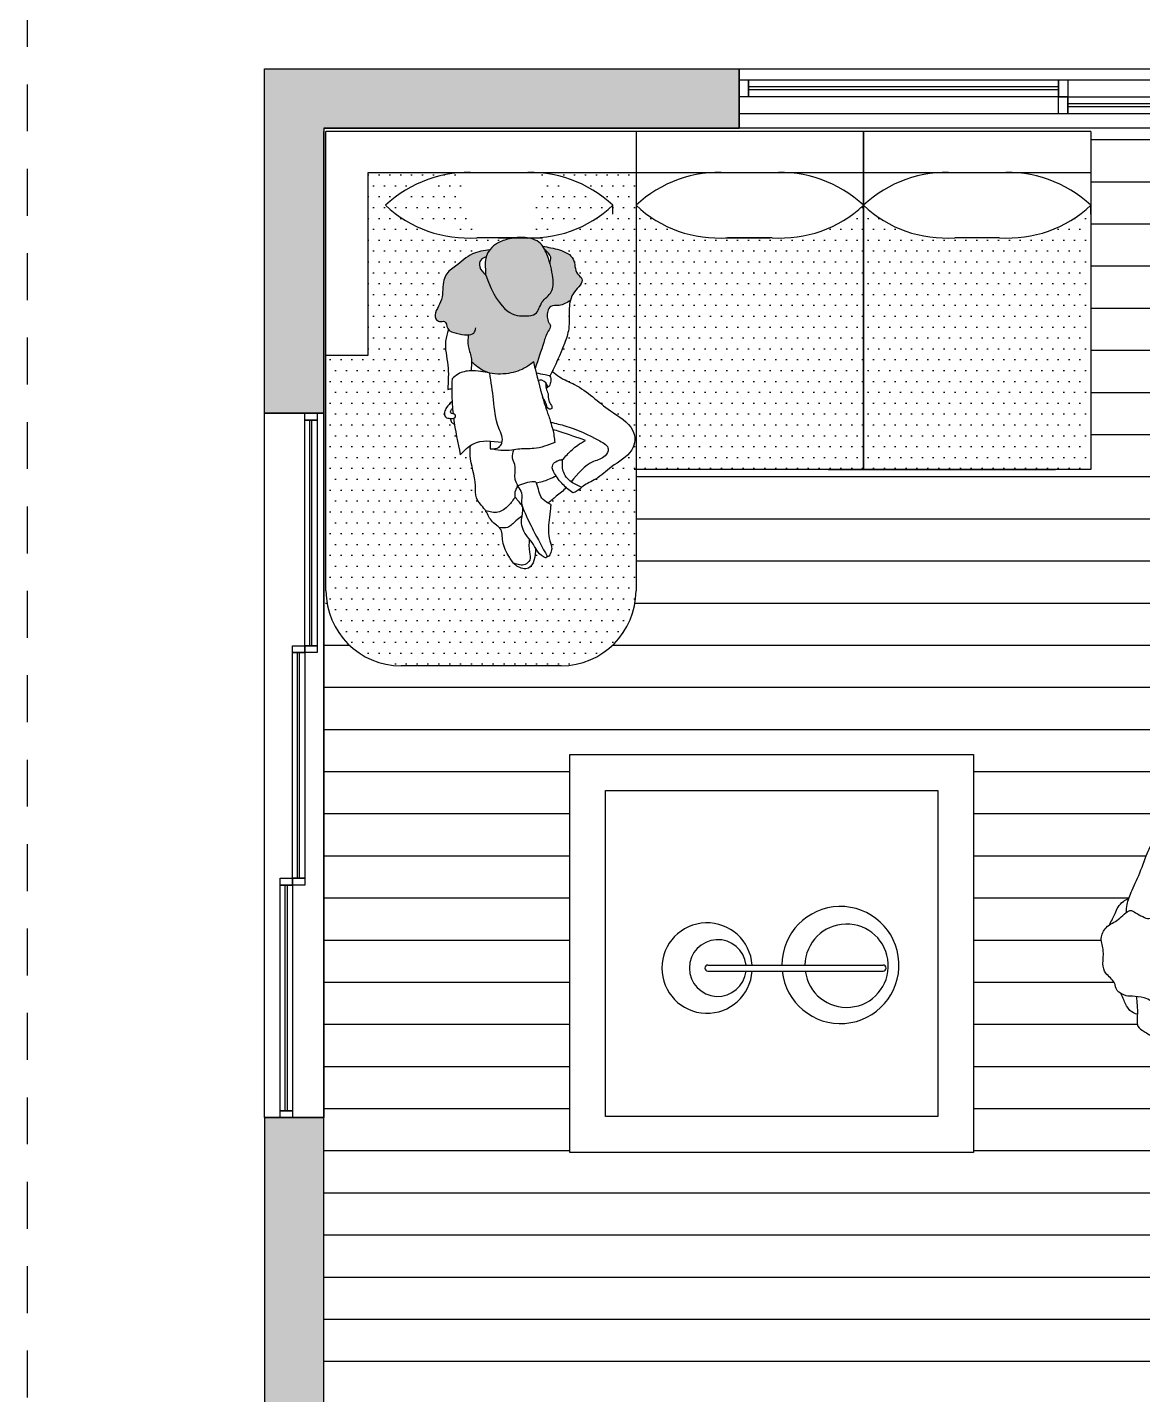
# Model space of a CAD drawing. Header units: metres. Extents: x 113 to 8702, y -1158 to 1243.
# Drawn here: x 5909.429 to 5912.402, y -731.57 to -727.926 of the extents above; entities that cross this region are included whole.
import ezdxf

# ---------------------------------------------------------------- set-up
doc = ezdxf.new("R2010")
doc.units = ezdxf.units.M
doc.header["$MEASUREMENT"] = 0
doc.linetypes.add('HIDDEN', pattern=[0.375, 0.25, -0.125])
for name, color, linetype in [('freecads.com', 7, 'Continuous'), ('MUEBLES', 1, 'Continuous'), ('PINK', 6, 'Continuous'), ('YELLOW', 2, 'Continuous')]:
    doc.layers.add(name, color=color, linetype=linetype)
pattern_1 = [(0, (0.553458, 22.753606), (0.014484375, 0.02896875), [0, -0.02896875])]

# ---------------------------------------------------------------- blocks, each defined once
blk = doc.blocks.new('HBWDKN')
at = {"color": 41}
for points, knots in [([(4787.351, 1317.2188), (4787.348, 1317.2116), (4787.3411, 1317.2022), (4787.3329, 1317.1864), (4787.3396, 1317.1657), (4787.3362, 1317.1574), (4787.3494, 1317.1242), (4787.3794, 1317.1307), (4787.3929, 1317.1144), (4787.4023, 1317.0905), (4787.4052, 1317.0704), (4787.4395, 1317.0528), (4787.4814, 1317.0607), (4787.5028, 1317.0474), (4787.5282, 1317.0577), (4787.5469, 1317.0741), (4787.5426, 1317.0981), (4787.5586, 1317.1312), (4787.569, 1317.1614), (4787.5553, 1317.1817), (4787.5672, 1317.1967), (4787.578, 1317.2146), (4787.5935, 1317.2289), (4787.5654, 1317.2618), (4787.5596, 1317.2784), (4787.5503, 1317.2993), (4787.5221, 1317.3185), (4787.4884, 1317.3085), (4787.4547, 1317.319), (4787.4271, 1317.3156), (4787.4027, 1317.2884), (4787.3774, 1317.2931), (4787.3606, 1317.2646), (4787.3595, 1317.2499), (4787.3547, 1317.2279), (4787.351, 1317.2188)], [0, 0, 0, 0, 0.243758, 0.469126, 0.711875, 0.878807, 1.174441, 1.45586, 1.687286, 1.95782, 2.190653, 2.505465, 2.853004, 3.109236, 3.378674, 3.633135, 3.883574, 4.208805, 4.512219, 4.75122, 4.981103, 5.235644, 5.457588, 5.794591, 6.034522, 6.28788, 6.592593, 6.910286, 7.231556, 7.513762, 7.830184, 8.088918, 8.379427, 8.600643, 8.908256, 8.908256, 8.908256, 8.908256]), ([(4787.3097, 1317.2418), (4787.3125, 1317.2486), (4787.3197, 1317.2628), (4787.3511, 1317.2727), (4787.363, 1317.2765), (4787.3693, 1317.278)], [0, 0, 0, 0, 0.2578445, 0.5630876, 0.8048245, 0.8048245, 0.8048245, 0.8048245]), ([(4787.5553, 1317.2874), (4787.5648, 1317.2813), (4787.5835, 1317.2687), (4787.5996, 1317.2603), (4787.6141, 1317.2437), (4787.6178, 1317.2338), (4787.6193, 1317.2287)], [0, 0, 0, 0, 0.318973, 0.55567, 0.805324, 1.02326, 1.02326, 1.02326, 1.02326]), ([(4787.3569, 1317.2388), (4787.3494, 1317.2388), (4787.3341, 1317.2393), (4787.3066, 1317.2416), (4787.2764, 1317.2485), (4787.2625, 1317.2283), (4787.2416, 1317.2054), (4787.2282, 1317.175), (4787.228, 1317.1474), (4787.2293, 1317.1101), (4787.2429, 1317.1035), (4787.2597, 1317.1022), (4787.2769, 1317.1034), (4787.2905, 1317.1075), (4787.2936, 1317.1149), (4787.2944, 1317.1183)], [0, 0, 0, 0, 0.259994, 0.55285, 0.842148, 1.095273, 1.403355, 1.713057, 2.009948, 2.331933, 2.525445, 2.748828, 2.979667, 3.178282, 3.355898, 3.355898, 3.355898, 3.355898]), ([(4787.2657, 1317.1418), (4787.2683, 1317.1384), (4787.2741, 1317.1319), (4787.2936, 1317.1152), (4787.32, 1317.1155), (4787.3327, 1317.0893), (4787.3446, 1317.0743), (4787.3579, 1317.0367), (4787.4302, 1317.0287), (4787.4653, 1317.0432), (4787.5261, 1317.0339), (4787.5718, 1317.0401), (4787.5851, 1317.0739), (4787.6017, 1317.0909), (4787.6037, 1317.1153), (4787.6206, 1317.1037), (4787.6527, 1317.09), (4787.6722, 1317.0789), (4787.6808, 1317.0647), (4787.6803, 1317.0378), (4787.6822, 1316.9696), (4787.6902, 1316.9217), (4787.6956, 1316.9047), (4787.7063, 1316.9133), (4787.7369, 1316.9255), (4787.7617, 1316.9283), (4787.7634, 1316.9379), (4787.7652, 1316.9718), (4787.7605, 1317.0407), (4787.762, 1317.0908), (4787.7633, 1317.1301), (4787.7568, 1317.1493), (4787.7419, 1317.1616), (4787.6876, 1317.1878), (4787.641, 1317.217), (4787.605, 1317.237), (4787.5898, 1317.2386), (4787.5827, 1317.2392)], [0, 0, 0, 0, 0.197049, 0.467566, 0.737699, 1.015436, 1.259224, 1.582254, 2.024992, 2.371322, 2.796046, 3.153497, 3.465071, 3.739154, 3.967343, 4.171258, 4.506139, 4.764805, 4.971091, 5.248207, 5.709345, 6.100884, 6.289167, 6.457885, 6.784056, 7.046062, 7.189918, 7.500888, 7.963833, 8.361908, 8.699644, 8.932534, 9.162909, 9.58574, 10.007097, 10.350573, 10.604033, 10.604033, 10.604033, 10.604033]), ([(4787.2944, 1317.1183), (4787.296, 1317.1087), (4787.3017, 1317.0879), (4787.3334, 1317.0717), (4787.3494, 1317.0246), (4787.404, 1316.9953), (4787.459, 1317.0042), (4787.5012, 1317.0073), (4787.5685, 1317.0048), (4787.5973, 1317.0306), (4787.6148, 1317.0523), (4787.6166, 1317.0836), (4787.624, 1317.0954), (4787.6275, 1317.1012)], [0, 0, 0, 0, 0.296033, 0.60905, 0.98459, 1.400543, 1.800893, 2.166256, 2.606535, 2.936906, 3.221323, 3.519894, 3.767248, 3.767248, 3.767248, 3.767248]), ([(4787.2439, 1317.1042), (4787.2515, 1317.0926), (4787.2594, 1317.0863), (4787.2899, 1317.0865), (4787.2908, 1317.0991), (4787.292, 1317.1071), (4787.2914, 1317.1112)], [0, 0, 0, 0, 0.245833, 0.584499, 0.79018, 1.021895, 1.021895, 1.021895, 1.021895]), ([(4787.3244, 1317.0737), (4787.3221, 1317.0626), (4787.3187, 1317.0411), (4787.317, 1317), (4787.3222, 1316.9812), (4787.3364, 1316.9656), (4787.3694, 1316.9719), (4787.3765, 1316.989), (4787.3803, 1317.0029), (4787.3803, 1317.0099)], [0, 0, 0, 0, 0.319715, 0.66763, 0.90647, 1.14114, 1.436866, 1.665247, 1.916713, 1.916713, 1.916713, 1.916713]), ([(4787.5529, 1317.0082), (4787.5569, 1317.0019), (4787.5654, 1316.9908), (4787.5853, 1316.9661), (4787.6026, 1316.9673), (4787.6203, 1316.9776), (4787.627, 1316.9926), (4787.6231, 1317.0114), (4787.6141, 1317.021), (4787.607, 1317.0328), (4787.6033, 1317.0386)], [0, 0, 0, 0, 0.25929, 0.557032, 0.771918, 1.013236, 1.229485, 1.459937, 1.660154, 1.908197, 1.908197, 1.908197, 1.908197]), ([(4787.6997, 1316.9083), (4787.7007, 1316.9027), (4787.7017, 1316.8914), (4787.7001, 1316.8717), (4787.6925, 1316.8586), (4787.6702, 1316.8422), (4787.6855, 1316.8322), (4787.6944, 1316.8439), (4787.7184, 1316.8596), (4787.7216, 1316.8371), (4787.7326, 1316.8223), (4787.7373, 1316.8154), (4787.7476, 1316.8015), (4787.7732, 1316.8133), (4787.7824, 1316.8224), (4787.7838, 1316.8448), (4787.7773, 1316.8659), (4787.7601, 1316.8904), (4787.7541, 1316.9152), (4787.7529, 1316.9276)], [0, 0, 0, 0, 0.227651, 0.464849, 0.686706, 0.944658, 1.115715, 1.322541, 1.579281, 1.800177, 2.035322, 2.220311, 2.465353, 2.659441, 2.853963, 3.092323, 3.350578, 3.626177, 3.93611, 3.93611, 3.93611, 3.93611])]:
    blk.add_open_spline(points, degree=3, knots=knots, dxfattribs=at)
blk = doc.blocks.new('sitting')
at = {"true_color": 0xffffff}
h = blk.add_hatch(color=7, dxfattribs=at)
h.dxf.hatch_style = 1
edge = h.paths.add_edge_path()
edge.add_spline(control_points=[(7891.4, 15462.1), (7892.5, 15462.1), (7909.5, 15461.2), (7934, 15467.5), (7962.8, 15474.2), (7970, 15483.2)], knot_values=[457.60212, 457.60212, 457.60212, 457.60212, 460.595675, 505.342659, 539.360415, 539.360415, 539.360415, 539.360415], degree=3, periodic=0)
edge.add_spline(control_points=[(7970, 15483.2), (7971, 15484.5), (7977.9, 15494.9), (7978.2, 15523), (8006.3, 15510.2), (8036.4, 15540), (7987, 15596.5), (7995.5, 15654.3), (7980.3, 15708.3), (7931.9, 15739.4), (7881.9, 15788.6), (7829.9, 15795.8), (7805.9, 15799.1)], knot_values=[0, 0, 0, 0, 4.756775, 35.913475, 55.711409, 73.795511, 143.210293, 222.12646, 251.885655, 304.509938, 386.810655, 457.60212, 457.60212, 457.60212, 457.60212], degree=3, periodic=0)
edge.add_spline(control_points=[(7805.9, 15799.1), (7811.9, 15791.6), (7817.5, 15782.3), (7820.8, 15772.4), (7821.1, 15771.2)], knot_values=[567.306978, 567.306978, 567.306978, 567.306978, 595.558852, 599.175312, 599.175312, 599.175312, 599.175312], degree=3, periodic=0)
edge.add_spline(control_points=[(7821.1, 15771.2), (7829.3, 15768.1), (7846.6, 15761.4), (7850, 15724.7), (7832.9, 15708.6), (7822.6, 15699)], knot_values=[0, 0, 0, 0, 24.693856, 51.848397, 92.267339, 92.267339, 92.267339, 92.267339], degree=3, periodic=0)
edge.add_spline(control_points=[(7822.6, 15699), (7764.3, 15540), (7686.7, 15534.1), (7615.3, 15541.1), (7606.2, 15597.7), (7553.7, 15627.4), (7555.2, 15690.4), (7563, 15727), (7568.4, 15745.4)], knot_values=[904.269784, 904.269784, 904.269784, 904.269784, 1007.396632, 1042.621093, 1095.483113, 1150.665122, 1206.882023, 1264.986681, 1264.986681, 1264.986681, 1264.986681], degree=3, periodic=0)
edge.add_spline(control_points=[(7568.4, 15745.4), (7566.1, 15753.7), (7560.2, 15775.3), (7577.8, 15790.5), (7588.5, 15799.8)], knot_values=[0, 0, 0, 0, 24.414853, 62.705025, 62.705025, 62.705025, 62.705025], degree=3, periodic=0)
edge.add_spline(control_points=[(7588.5, 15799.8), (7590.8, 15804.4), (7593.4, 15808.8), (7596.2, 15812.9)], knot_values=[831.756481, 831.756481, 831.756481, 831.756481, 846.863159, 846.863159, 846.863159, 846.863159], degree=3, periodic=0)
edge.add_spline(control_points=[(7596.2, 15812.9), (7574.9, 15809.4), (7532.4, 15802.3), (7463.3, 15770.8), (7473.3, 15710.1), (7424.8, 15677.4), (7471, 15639.9), (7484.3, 15610), (7487.3, 15598.8)], knot_values=[0, 0, 0, 0, 66.792117, 133.182369, 193.606886, 219.383362, 279.45049, 314.832656, 314.832656, 314.832656, 314.832656], degree=3, periodic=0)
edge.add_spline(control_points=[(7487.3, 15598.8), (7501.3, 15589.6), (7524.6, 15574.3), (7564.9, 15582.2), (7582.3, 15548.3), (7579.6, 15519.9), (7562.3, 15495.7), (7581.8, 15469), (7597.8, 15414.1), (7615, 15364.3), (7627, 15329.7)], knot_values=[0, 0, 0, 0, 49.082192, 81.855173, 104.165926, 150.014929, 163.280723, 186.580241, 234.449883, 342.657835, 342.657835, 342.657835, 342.657835], degree=3, periodic=0)
edge.add_spline(control_points=[(7627, 15329.7), (7628.7, 15338.3), (7630.3, 15346.8), (7632, 15355.4)], knot_values=[0, 0, 0, 0, 26.14696, 26.14696, 26.14696, 26.14696], degree=3, periodic=0)
edge.add_spline(control_points=[(7632, 15355.4), (7644.4, 15346.3), (7677.1, 15322.2), (7737.3, 15306.1), (7786, 15306.1), (7806.5, 15311)], knot_values=[0, 0, 0, 0, 45.901839, 120.907584, 184.323906, 184.323906, 184.323906, 184.323906], degree=3, periodic=0)
edge.add_spline(control_points=[(7806.5, 15311), (7813.6, 15312.7), (7840.5, 15321.6), (7862.5, 15341), (7878.8, 15355.4)], knot_values=[184.323906, 184.323906, 184.323906, 184.323906, 206.437428, 270.178461, 270.178461, 270.178461, 270.178461], degree=3, periodic=0)
edge.add_spline(control_points=[(7878.8, 15355.4), (7878.8, 15361.1), (7880.4, 15382.8), (7895.8, 15417.1), (7892.8, 15447.8), (7891.4, 15462.1)], knot_values=[0, 0, 0, 0, 17.24494, 65.859448, 108.459075, 108.459075, 108.459075, 108.459075], degree=3, periodic=0)
edge = h.paths.add_edge_path()
edge.add_spline(control_points=[(7822.6, 15699), (7822.7, 15700.7), (7823.7, 15725.2), (7827.4, 15750.3), (7821.1, 15771.2)], knot_values=[495.377019, 495.377019, 495.377019, 495.377019, 500.320775, 567.306978, 567.306978, 567.306978, 567.306978], degree=3, periodic=0)
edge.add_spline(control_points=[(7821.1, 15771.2), (7820.8, 15772.4), (7817.5, 15782.3), (7811.9, 15791.6), (7805.9, 15799.1)], knot_values=[567.306978, 567.306978, 567.306978, 567.306978, 570.923438, 599.175312, 599.175312, 599.175312, 599.175312], degree=3, periodic=0)
edge.add_spline(control_points=[(7805.9, 15799.1), (7805.5, 15799.6), (7797.1, 15810.1), (7773.9, 15830.2), (7724.8, 15844.7), (7666.9, 15851.8), (7616.3, 15837.5), (7599.3, 15817.3), (7596.2, 15812.9)], knot_values=[599.175312, 599.175312, 599.175312, 599.175312, 601.031774, 639.062174, 689.434795, 751.208495, 815.71933, 831.756481, 831.756481, 831.756481, 831.756481], degree=3, periodic=0)
edge.add_spline(control_points=[(7596.2, 15812.9), (7593.4, 15808.8), (7590.8, 15804.4), (7588.5, 15799.8)], knot_values=[831.756481, 831.756481, 831.756481, 831.756481, 846.863159, 846.863159, 846.863159, 846.863159], degree=3, periodic=0)
edge.add_spline(control_points=[(7588.5, 15799.8), (7584.6, 15791.9), (7577.3, 15773.3), (7571.3, 15755.3), (7568.4, 15745.4)], knot_values=[846.863159, 846.863159, 846.863159, 846.863159, 872.850939, 904.269784, 904.269784, 904.269784, 904.269784], degree=3, periodic=0)
edge.add_spline(control_points=[(7568.4, 15745.4), (7563, 15727), (7555.2, 15690.4), (7553.7, 15627.4), (7606.2, 15597.7), (7615.3, 15541.1), (7686.7, 15534.1), (7764.3, 15540), (7822.6, 15699)], knot_values=[904.269784, 904.269784, 904.269784, 904.269784, 962.374441, 1018.591343, 1073.773352, 1126.635372, 1161.859833, 1264.986681, 1264.986681, 1264.986681, 1264.986681], degree=3, periodic=0)
at = {"layer": 'freecads.com', "color": 31}
for points in [[(7596.2, 15812.9), (7531, 15798.6), (7475.8, 15761.7), (7458.8, 15703.7), (7441.7, 15684.4), (7471.3, 15632.1), (7491.8, 15567.3), (7494, 15485.8), (7510.5, 15428.4), (7568, 15298.6)], [(7568.4, 15745.4), (7565.1, 15769.5), (7588.5, 15799.8)], [(7805.9, 15799.1), (7874.8, 15782.8), (7941.7, 15734.9), (7980.3, 15699.1), (7989.7, 15670.9), (8001, 15592.8), (8019.8, 15526), (8005.7, 15514.7), (7985.9, 15515.6), (7972.8, 15487.4), (7938.9, 15468.6), (7894.6, 15462), (7870.1, 15469.5), (7861.6, 15490.2)], [(7821.1, 15771.2), (7842.3, 15758.6), (7846.3, 15731.7), (7822.6, 15699)], [(7487.3, 15598.8), (7532.2, 15578.9), (7564.8, 15575), (7576.8, 15556.1), (7572.2, 15510.5), (7566.5, 15498.5), (7575, 15476.9), (7592.7, 15432.4), (7627, 15329.7)], [(7970, 15483.2), (7981.5, 15437.9), (7972.4, 15342.9), (7973, 15246.1)], [(7891.4, 15462.1), (7892.1, 15419.5), (7880.2, 15372.4), (7881.4, 15319.9)], [(7627, 15329.7), (7590.6, 15192.2), (7577.3, 15152.9), (7572.6, 15140.6), (7565.8, 15116.7), (7557.2, 15088), (7549.1, 15036.1)], [(7627, 15329.7), (7632, 15355.4)], [(7632, 15355.4), (7670.2, 15329.9), (7742.1, 15308.6), (7827.1, 15318), (7878.8, 15355.4)], [(7806.5, 15311), (7881.4, 15319.9), (7932, 15307.1), (7955.9, 15287.6)], [(7559, 15317.5), (7530.4, 15295.9), (7470.7, 15265.5), (7328.6, 15161.9), (7240.9, 15084.6), (7231.7, 15045), (7244.5, 15006.6), (7324.4, 14939.4), (7387.2, 14891.3), (7437.2, 14862.7), (7460.3, 14844.4), (7478, 14836.5)], [(7584, 15271.1), (7583, 15249.3), (7575.9, 15228.8), (7572.9, 15202.2), (7562.5, 15182.9), (7561, 15171.3), (7572.9, 15169.3), (7582.5, 15187), (7597.1, 15214.1)], [(7622.8, 15312.6), (7586.8, 15304.8), (7568, 15298.6), (7565.3, 15279), (7570.3, 15261), (7583, 15249.3)], [(7577.1, 15253.8), (7585, 15272.4), (7614.9, 15280.5), (7615.7, 15279.7)], [(7805.2, 15011), (7769.4, 15018.2), (7758.6, 15033.7), (7770.6, 15093.5), (7791.7, 15204.7), (7806.5, 15311)], [(7973, 15246.1), (7956.4, 15250.3)], [(7955.7, 15198.4), (7977.7, 15174.2), (7985.1, 15156.6), (7981.8, 15137.3), (7959.8, 15131.7), (7942.1, 15137.3), (7943.9, 15145.5), (7960.8, 15153.2), (7960.6, 15161.9), (7954, 15171.6)], [(7565.8, 15116.7), (7505.4, 15101.4), (7370.7, 15042.4), (7337.2, 15010.7), (7349.4, 14983.3), (7395.1, 14960.7), (7484.1, 14880.3)], [(7518.2, 14968.7), (7500.5, 14987.5), (7457.9, 15025.9), (7428, 15044.2)], [(7549.1, 15036.1), (7632.2, 15012.2), (7688, 15010.4), (7719.6, 15005.4), (7805.2, 15011)], [(7625.5, 14618.3), (7631.6, 14569.3), (7653.1, 14539.3), (7698.7, 14547), (7728.8, 14582.3), (7755.2, 14644.8), (7766.6, 14696.9), (7780.2, 14708.6), (7800.1, 14727.2), (7825, 14769.3), (7858.6, 14816.6), (7862.7, 14865.5), (7884, 14985.2), (7882.9, 15024.6)], [(7706.1, 14820.3), (7703.4, 14846.8), (7696.4, 14863.8), (7704, 14885.2), (7706.9, 14905.2), (7707.6, 14949.6), (7716.2, 14976.1), (7711.8, 15006.6)], [(7923.1, 14987.4), (7871.2, 15031.5), (7757.7, 15036.9)], [(7804.4, 15041.8), (7805.2, 15011)], [(7441.6, 14859.1), (7484.1, 14880.3), (7515.8, 14923), (7518.2, 14968.7)], [(7478, 14836.5), (7517, 14870), (7549.9, 14913.8), (7558.5, 14943.1), (7545, 14960.1), (7523.1, 14968.1), (7518.2, 14968.7)], [(7543.5, 14903.3), (7599.5, 14880.2), (7621.4, 14874.6)], [(7502.6, 14856.6), (7543.1, 14823.1), (7575.4, 14796)], [(7565.2, 14790.5), (7575.4, 14796), (7600.3, 14816.1), (7621.4, 14874.6), (7624.6, 14879.4), (7630.4, 14880.5), (7696.4, 14863.8)], [(7696.4, 14863.8), (7680.6, 14836.4), (7680.9, 14797.2), (7671.2, 14766.5), (7634.4, 14689.5), (7579.1, 14585.9)], [(7565.2, 14790.5), (7565.9, 14775.2), (7571.7, 14729.8), (7568.1, 14646.5), (7561.2, 14615.4), (7565.9, 14596.1)], [(7579.1, 14585.9), (7584, 14580.2), (7593.8, 14583), (7638.5, 14639.7), (7662.7, 14670.5), (7680.6, 14731.9), (7676, 14777.9), (7701.1, 14814), (7706.1, 14820.3)], [(7706.1, 14820.3), (7731.8, 14786.7), (7774.4, 14760.4), (7822.8, 14765.9)], [(7678.7, 14744.2), (7702.7, 14725.9), (7735.8, 14700.1), (7768.8, 14699.3)], [(7649.9, 14654.2), (7649.7, 14601.7), (7648.4, 14570.9), (7666, 14553.3), (7711.5, 14558)], [(7579.1, 14585.9), (7569.9, 14587.8), (7565.9, 14596.1)]]:
    blk.add_spline(points, degree=3, dxfattribs=at)
for points, knots in [([(7822.6, 15699), (7822.7, 15700.7), (7823.7, 15726.4), (7829.4, 15763.3), (7804.3, 15803.8), (7773.9, 15830.2), (7724.8, 15844.7), (7666.9, 15851.8), (7601.7, 15833.4), (7572.6, 15764), (7555.4, 15702.1), (7553.7, 15627.4), (7606.2, 15597.7), (7615.3, 15541.1), (7686.7, 15534.1), (7764.3, 15540), (7822.6, 15699)], [495.377019, 495.377019, 495.377019, 495.377019, 500.320775, 570.923438, 601.031774, 639.062174, 689.434795, 751.208495, 815.71933, 872.850939, 962.374441, 1018.591343, 1073.773352, 1126.635372, 1161.859833, 1264.986681, 1264.986681, 1264.986681, 1264.986681]), ([(7955.9, 15287.6), (7956.5, 15254.2), (7957.3, 15207.9), (7953.3, 15162), (7951.9, 15149.2)], [0, 0, 0, 0, 100.048092, 138.631786, 138.631786, 138.631786, 138.631786]), ([(7963, 15131.8), (7961.9, 15126), (7959.9, 15115.6), (7950.3, 15111.2), (7946.5, 15108.8)], [0, 0, 0, 0, 16.45615, 29.68632, 29.68632, 29.68632, 29.68632]), ([(7428, 15044.2), (7460.9, 15056.7), (7504.4, 15070.3), (7547.5, 15084.8), (7557.2, 15088)], [72.430733, 72.430733, 72.430733, 72.430733, 178.047585, 208.883893, 208.883893, 208.883893, 208.883893])]:
    blk.add_open_spline(points, degree=3, knots=knots, dxfattribs=at)
blk.add_open_spline([(7949.8, 15132.2), (7943.5, 15083.8), (7933.3, 15035.6), (7923.1, 14987.4)], degree=3, dxfattribs=at)

msp = doc.modelspace()

# ---------------------------------------------------------------- hatches: boundary and pattern name
at = {"layer": 'YELLOW'}
h = msp.add_hatch(color=97, dxfattribs=at)
h.dxf.hatch_style = 1
h.paths.add_polyline_path([(5911.3267, -728.0366), (5910.0617, -728.0366), (5910.0617, -728.9543), (5910.2198, -728.9543), (5910.2198, -728.1947), (5911.3267, -728.1947)])
h = msp.add_hatch(dxfattribs=at)
h.set_pattern_fill('ANSI31', color=15, scale=0.8983, angle=315)
h.set_pattern_definition([(0, (0.55346, 22.75361), (3e-17, 0.1122875), [])])
h.paths.add_polyline_path([(5913.0853, -728.4617), (5913.0853, -728.2616), (5913.0853, -728.1947), (5911.3267, -728.1947), (5911.2347, -728.1947), (5911.2347, -728.2036), (5912.2641, -728.2036), (5912.2641, -729.104), (5911.6526, -729.104), (5911.5636, -729.104), (5911.2347, -729.104), (5911.2347, -729.7543), (5913.0854, -729.7543)])
h.paths.add_polyline_path([(5911.2347, -729.104), (5911.0518, -729.104), (5911.0518, -729.4275, -0.414214), (5910.8518, -729.6275), (5910.4253, -729.6275, -0.414214), (5910.2253, -729.4275), (5910.2198, -729.6275), (5910.2198, -729.7543), (5911.2347, -729.7543)])
h.paths.add_polyline_path([(5910.8752, -729.8642), (5911.2347, -729.8642), (5911.2347, -729.7543), (5910.2198, -729.7543), (5910.2198, -730.2336), (5910.2198, -730.832), (5910.2198, -731.0602), (5910.2198, -731.7229), (5911.2347, -731.7229), (5911.2347, -730.9246), (5910.8752, -730.9246)])
h.paths.add_polyline_path([(5914.1615, -730.832), (5913.7577, -730.832), (5913.0853, -730.8301), (5913.0855, -730.7632), (5913.0855, -730.5632), (5913.0854, -729.7543), (5911.2347, -729.7543), (5911.2347, -729.8642), (5911.9515, -729.8642), (5911.9515, -730.9246), (5911.2347, -730.9246), (5911.2347, -731.7229), (5912.354, -731.7229), (5912.354, -732.0261), (5912.3546, -732.0261), (5914.1615, -732.0261)])
edge = h.paths.add_edge_path(flags=16)
edge.add_spline(control_points=[(5912.5326, -730.6057), (5912.5326, -730.606), (5912.532, -730.6106), (5912.5285, -730.6208), (5912.4915, -730.6266), (5912.4641, -730.6296), (5912.4323, -730.6199), (5912.4071, -730.6019), (5912.3855, -730.5904), (5912.3878, -730.5691), (5912.3881, -730.5578), (5912.3881, -730.5566)], knot_values=[0.516864, 0.516864, 0.516864, 0.516864, 0.529237, 0.72275, 1.044734, 1.341625, 1.651327, 1.959409, 2.212535, 2.501833, 2.537818, 2.537818, 2.537818, 2.537818], degree=3, periodic=0)
edge.add_spline(control_points=[(5912.3881, -730.5566), (5912.381, -730.5546), (5912.3661, -730.5491), (5912.3526, -730.5191), (5912.3474, -730.5077), (5912.3452, -730.5016)], knot_values=[0, 0, 0, 0, 0.257844, 0.563088, 0.804825, 0.804825, 0.804825, 0.804825], degree=3, periodic=0)
edge.add_spline(control_points=[(5912.3452, -730.5016), (5912.3408, -730.4993), (5912.3296, -730.491), (5912.3309, -730.4698), (5912.301, -730.4487), (5912.2944, -730.4217), (5912.3008, -730.387), (5912.2869, -730.3547), (5912.3006, -730.3285), (5912.3108, -730.3202), (5912.3139, -730.3181)], knot_values=[6.152597, 6.152597, 6.152597, 6.152597, 6.294973, 6.553707, 6.870129, 7.152336, 7.473605, 7.791298, 8.096011, 8.231294, 8.231294, 8.231294, 8.231294], degree=3, periodic=0)
edge.add_spline(control_points=[(5912.3139, -730.3181), (5912.3188, -730.3079), (5912.3291, -730.2879), (5912.3356, -730.2708), (5912.3504, -730.2546), (5912.3597, -730.2497), (5912.3646, -730.2476)], knot_values=[0, 0, 0, 0, 0.318973, 0.55567, 0.805324, 1.02326, 1.02326, 1.02326, 1.02326], degree=3, periodic=0)
edge.add_spline(control_points=[(5912.3646, -730.2476), (5912.367, -730.2411), (5912.3769, -730.2179), (5912.3972, -730.175), (5912.4168, -730.1179), (5912.4273, -730.1017), (5912.4455, -730.093), (5912.4847, -730.0896), (5912.5346, -730.0852), (5912.6025, -730.0724), (5912.6363, -730.0702), (5912.6441, -730.0706), (5912.6467, -730.0762), (5912.6479, -730.0794)], knot_values=[6.930081, 6.930081, 6.930081, 6.930081, 7.112681, 7.534038, 7.956869, 8.187244, 8.420135, 8.75787, 9.155945, 9.61889, 9.92986, 10.073716, 10.189697, 10.189697, 10.189697, 10.189697], degree=3, periodic=0)
edge.add_spline(control_points=[(5912.6479, -730.0794), (5912.66, -730.0768), (5912.6839, -730.0679), (5912.7062, -730.0479), (5912.7265, -730.0389), (5912.7488, -730.0377), (5912.7589, -730.0458), (5912.7737, -730.0698), (5912.7611, -730.0816), (5912.7548, -730.0871), (5912.7414, -730.0998), (5912.7194, -730.1056), (5912.7379, -730.1276), (5912.7505, -730.135), (5912.7424, -730.1514), (5912.7235, -730.1313), (5912.7096, -730.1253), (5912.6898, -730.126), (5912.6788, -730.1282), (5912.6733, -730.1299)], knot_values=[0, 0, 0, 0, 0.309933, 0.585532, 0.843787, 1.082147, 1.276669, 1.470757, 1.715799, 1.900788, 2.135933, 2.356829, 2.613569, 2.820394, 2.991452, 3.249404, 3.471261, 3.708459, 3.93611, 3.93611, 3.93611, 3.93611], degree=3, periodic=0)
edge.add_spline(control_points=[(5912.6733, -730.1299), (5912.674, -730.1311), (5912.6753, -730.1345), (5912.6611, -730.1409), (5912.6145, -730.1546), (5912.547, -730.1645), (5912.5202, -730.1672), (5912.5071, -730.1774), (5912.4994, -730.1957), (5912.4933, -730.2157), (5912.4902, -730.2244)], knot_values=[4.260039, 4.260039, 4.260039, 4.260039, 4.336377, 4.52466, 4.916198, 5.377337, 5.654453, 5.860739, 6.119405, 6.365505, 6.365505, 6.365505, 6.365505], degree=3, periodic=0)
edge.add_spline(control_points=[(5912.4902, -730.2244), (5912.4964, -730.2272), (5912.509, -730.2331), (5912.5366, -730.2314), (5912.5502, -730.2378), (5912.5553, -730.241)], knot_values=[3.03345, 3.03345, 3.03345, 3.03345, 3.280804, 3.579375, 3.767248, 3.767248, 3.767248, 3.767248], degree=3, periodic=0)
edge.add_spline(control_points=[(5912.5553, -730.241), (5912.5606, -730.2367), (5912.5714, -730.2282), (5912.58, -730.2181), (5912.5982, -730.212), (5912.6138, -730.2169), (5912.6261, -730.2333), (5912.6294, -730.2503), (5912.6072, -730.273), (5912.5972, -730.2828), (5912.5914, -730.2875)], knot_values=[0, 0, 0, 0, 0.248043, 0.44826, 0.678712, 0.89496, 1.136278, 1.351165, 1.648907, 1.908197, 1.908197, 1.908197, 1.908197], degree=3, periodic=0)
edge.add_spline(control_points=[(5912.5914, -730.2875), (5912.5955, -730.3032), (5912.5991, -730.3424), (5912.6064, -730.3803), (5912.6188, -730.4233), (5912.613, -730.4509), (5912.6101, -730.4591)], knot_values=[1.218137, 1.218137, 1.218137, 1.218137, 1.55395, 1.919313, 2.319664, 2.50207, 2.50207, 2.50207, 2.50207], degree=3, periodic=0)
edge.add_spline(control_points=[(5912.6101, -730.4591), (5912.6171, -730.4583), (5912.6313, -730.4604), (5912.6491, -730.4655), (5912.6592, -730.4974), (5912.6455, -730.5134), (5912.6274, -730.5208), (5912.5864, -730.5239), (5912.5647, -730.5232), (5912.5534, -730.5221)], knot_values=[0, 0, 0, 0, 0.251466, 0.479847, 0.775573, 1.010243, 1.249083, 1.596998, 1.916713, 1.916713, 1.916713, 1.916713], degree=3, periodic=0)
edge.add_spline(control_points=[(5912.5534, -730.5221), (5912.548, -730.5296), (5912.54, -730.5472), (5912.522, -730.5545), (5912.5126, -730.5572)], knot_values=[0, 0, 0, 0, 0.253992, 0.550025, 0.550025, 0.550025, 0.550025], degree=3, periodic=0)
edge.add_spline(control_points=[(5912.5126, -730.5572), (5912.5151, -730.5575), (5912.5177, -730.5581), (5912.52, -730.5593)], knot_values=[3.227377, 3.227377, 3.227377, 3.227377, 3.355898, 3.355898, 3.355898, 3.355898], degree=3, periodic=0)
edge.add_spline(control_points=[(5912.52, -730.5593), (5912.524, -730.5583), (5912.5321, -730.5585), (5912.5447, -730.5579), (5912.5485, -730.5881), (5912.5432, -730.5968), (5912.5326, -730.6057)], knot_values=[0, 0, 0, 0, 0.231715, 0.437396, 0.776063, 1.021895, 1.021895, 1.021895, 1.021895], degree=3, periodic=0)
edge = h.paths.add_edge_path(flags=16)
edge.add_spline(control_points=[(5913.034, -731.8244), (5913.0297, -731.8227), (5913.0175, -731.8175), (5913.0064, -731.8062), (5913.0031, -731.7842), (5912.9699, -731.7729), (5912.9468, -731.7423), (5912.9109, -731.7488), (5912.9124, -731.7265), (5912.8965, -731.7063), (5912.909, -731.6675), (5912.9392, -731.6304), (5912.9733, -731.631), (5913.004, -731.6078), (5913.0467, -731.582), (5913.0984, -731.5766), (5913.1647, -731.5763), (5913.2372, -731.5777), (5913.2618, -731.5882), (5913.3091, -731.6093), (5913.3156, -731.6216), (5913.3514, -731.6172), (5913.375, -731.6179), (5913.3878, -731.6336), (5913.4161, -731.6365), (5913.4322, -731.6644), (5913.4409, -731.6862), (5913.4432, -731.6997), (5913.4435, -731.7031)], knot_values=[10.127564, 10.127564, 10.127564, 10.127564, 10.494809, 11.16943, 11.836764, 12.706979, 13.64496, 14.446591, 15.055217, 15.79834, 16.74447, 17.77585, 18.62391, 19.556492, 20.627387, 21.716028, 22.991185, 24.265789, 25.097427, 26.15967, 26.701233, 27.581058, 28.324507, 28.972905, 29.749513, 30.58932, 31.434206, 31.723986, 31.723986, 31.723986, 31.723986], degree=3, periodic=0)
edge.add_spline(control_points=[(5913.4435, -731.7031), (5913.4474, -731.7056), (5913.4546, -731.7116), (5913.4621, -731.7313), (5913.4533, -731.745), (5913.4485, -731.7663), (5913.4364, -731.7764), (5913.428, -731.785), (5913.4235, -731.7862)], knot_values=[1.780475, 1.780475, 1.780475, 1.780475, 2.349889, 3.013054, 3.62083, 4.319596, 4.932656, 5.528895, 5.528895, 5.528895, 5.528895], degree=3, periodic=0)
edge.add_spline(control_points=[(5913.4235, -731.7862), (5913.4246, -731.7901), (5913.427, -731.7984), (5913.4315, -731.8296), (5913.435, -731.857), (5913.436, -731.877), (5913.4361, -731.8794)], knot_values=[6.786671, 6.786671, 6.786671, 6.786671, 7.323406, 8.154105, 9.182004, 9.322012, 9.322012, 9.322012, 9.322012], degree=3, periodic=0)
edge.add_spline(control_points=[(5913.4361, -731.8794), (5913.441, -731.884), (5913.4509, -731.8932), (5913.479, -731.9218), (5913.5004, -731.9425), (5913.5029, -731.9666), (5913.5133, -731.9949), (5913.5019, -732.0131), (5913.4849, -732.0261), (5913.4457, -732.002), (5913.4316, -731.9738), (5913.4167, -731.9495), (5913.406, -731.9429), (5913.4007, -731.9401)], knot_values=[0, 0, 0, 0, 0.688338, 1.656212, 2.482267, 3.223531, 4.041111, 4.716969, 5.358498, 6.333594, 7.220583, 8.016752, 8.664208, 8.664208, 8.664208, 8.664208], degree=3, periodic=0)
edge.add_spline(control_points=[(5913.4007, -731.9401), (5913.3962, -731.9407), (5913.3821, -731.9416), (5913.3534, -731.9378), (5913.3388, -731.9038), (5913.3126, -731.8882), (5913.2769, -731.8863), (5913.2591, -731.8739), (5913.251, -731.8672)], knot_values=[0, 0, 0, 0, 0.422148, 1.263447, 2.154439, 2.979199, 3.878311, 4.736976, 4.736976, 4.736976, 4.736976], degree=3, periodic=0)
edge.add_spline(control_points=[(5913.251, -731.8672), (5913.2493, -731.868), (5913.2387, -731.8725), (5913.2172, -731.8793), (5913.2073, -731.8746), (5913.2028, -731.8724)], knot_values=[0, 0, 0, 0, 0.164461, 0.993179, 1.585368, 1.585368, 1.585368, 1.585368], degree=3, periodic=0)
edge.add_spline(control_points=[(5913.2028, -731.8724), (5913.1995, -731.876), (5913.191, -731.8837), (5913.1691, -731.8939), (5913.1306, -731.8989), (5913.0975, -731.8858), (5913.0926, -731.8704), (5913.0886, -731.8633), (5913.0871, -731.8597)], knot_values=[0, 0, 0, 0, 0.521035, 1.281047, 2.242375, 3.120581, 3.703117, 4.229003, 4.229003, 4.229003, 4.229003], degree=3, periodic=0)
edge.add_spline(control_points=[(5913.0871, -731.8597), (5913.0842, -731.8588), (5913.0815, -731.8577), (5913.0789, -731.8563), (5913.0753, -731.8542), (5913.0721, -731.8513), (5913.0691, -731.8477)], knot_values=[20.151464, 20.151464, 20.151464, 20.151464, 20.451955, 20.451955, 20.451955, 20.877336, 20.877336, 20.877336, 20.877336], degree=3, periodic=0)
edge.add_spline(control_points=[(5913.0691, -731.8477), (5913.0638, -731.8481), (5913.053, -731.847), (5913.0397, -731.8364), (5913.0355, -731.8285), (5913.034, -731.8244)], knot_values=[0, 0, 0, 0, 0.606843, 1.222361, 1.776407, 1.776407, 1.776407, 1.776407], degree=3, periodic=0)
h = msp.add_hatch(dxfattribs=at)
h.set_pattern_fill('DOTS', color=15, scale=0.4635)
h.set_pattern_definition(pattern_1)
edge = h.paths.add_edge_path()
edge.add_spline(control_points=[(5910.651, -729.2144), (5910.6505, -729.2136), (5910.6428, -729.2017), (5910.6218, -729.1842), (5910.6277, -729.1296), (5910.6074, -729.0854), (5910.6099, -729.0491), (5910.6105, -729.0402)], knot_values=[390.208321, 390.208321, 390.208321, 390.208321, 394.217088, 452.207188, 501.27699, 622.863992, 662.253989, 662.253989, 662.253989, 662.253989], degree=3, periodic=0)
edge.add_spline(control_points=[(5910.6105, -729.0402), (5910.6008, -729.0469), (5910.5921, -729.056), (5910.5835, -729.0652)], knot_values=[0, 0, 0, 0, 53.853153, 53.853153, 53.853153, 53.853153], degree=3, periodic=0)
edge.add_spline(control_points=[(5910.5835, -729.0652), (5910.5777, -729.038), (5910.5719, -729.0108), (5910.5677, -728.9835)], knot_values=[179.515941, 179.515941, 179.515941, 179.515941, 302.750983, 302.750983, 302.750983, 302.750983], degree=3, periodic=0)
edge.add_spline(control_points=[(5910.5677, -728.9835), (5910.5651, -728.9819), (5910.5586, -728.9789), (5910.5573, -728.9719), (5910.5565, -728.9681)], knot_values=[0, 0, 0, 0, 13.230169, 29.68632, 29.68632, 29.68632, 29.68632], degree=3, periodic=0)
edge.add_spline(control_points=[(5910.5565, -728.9681), (5910.5511, -728.9679), (5910.5419, -728.9668), (5910.5404, -728.9507), (5910.5476, -728.9365), (5910.5561, -728.9283), (5910.5615, -728.9232)], knot_values=[0, 0, 0, 0, 20.069176, 39.55811, 58.723127, 91.455764, 91.455764, 91.455764, 91.455764], degree=3, periodic=0)
edge.add_spline(control_points=[(5910.5615, -728.9232), (5910.561, -728.9115), (5910.5609, -728.8999), (5910.561, -728.8882)], knot_values=[37.206913, 37.206913, 37.206913, 37.206913, 89.146606, 89.146606, 89.146606, 89.146606], degree=3, periodic=0)
edge.add_spline(control_points=[(5910.561, -728.8882), (5910.5573, -728.8892), (5910.5536, -728.8901), (5910.5498, -728.891)], knot_values=[0, 0, 0, 0, 17.076324, 17.076324, 17.076324, 17.076324], degree=3, periodic=0)
edge.add_spline(control_points=[(5910.5498, -728.891), (5910.5513, -728.8694), (5910.5541, -728.8263), (5910.5387, -728.7723), (5910.5486, -728.7416), (5910.5518, -728.7314)], knot_values=[0, 0, 0, 0, 96.777604, 192.171818, 238.935778, 238.935778, 238.935778, 238.935778], degree=3, periodic=0)
edge.add_spline(control_points=[(5910.5518, -728.7314), (5910.5512, -728.7306), (5910.5465, -728.7236), (5910.5463, -728.7046), (5910.5274, -728.7133), (5910.5072, -728.6932), (5910.5404, -728.6552), (5910.5347, -728.6162), (5910.5449, -728.5799), (5910.5775, -728.5589), (5910.6112, -728.5258), (5910.6462, -728.521), (5910.6623, -728.5188)], knot_values=[0, 0, 0, 0, 4.756775, 35.913475, 55.711409, 73.795511, 143.210293, 222.12646, 251.885655, 304.509938, 386.810655, 457.60212, 457.60212, 457.60212, 457.60212], degree=3, periodic=0)
edge.add_spline(control_points=[(5910.6623, -728.5188), (5910.6626, -728.5184), (5910.6683, -728.5114), (5910.6839, -728.4978), (5910.7091, -728.4904), (5910.726, -728.4874), (5910.7318, -728.4867)], knot_values=[599.175312, 599.175312, 599.175312, 599.175312, 601.031774, 639.062174, 689.434795, 715.581574, 715.581574, 715.581574, 715.581574], degree=3, periodic=0)
edge.add_line((5910.7318, -728.4867), (5910.6276, -728.4867))
edge.add_arc((5910.6044, -728.1657), 0.3218, 226.7761, 274.1429, ccw=False)
edge.add_arc((5910.6044, -728.6347), 0.3218, 94.1429, 133.2239, ccw=False)
edge.add_line((5910.5811, -728.3138), (5910.3366, -728.3138))
edge.add_line((5910.3366, -728.3138), (5910.3366, -728.8009))
edge.add_line((5910.3366, -728.8009), (5910.2253, -728.8009))
edge.add_line((5910.2253, -728.8009), (5910.2253, -729.4275))
edge.add_arc((5910.4253, -729.4275), 0.2, 180, 270)
edge.add_line((5910.4253, -729.6275), (5910.8518, -729.6275))
edge.add_arc((5910.8518, -729.4275), 0.2, 270, 360)
edge.add_line((5911.0518, -729.4275), (5911.0518, -728.3138))
edge.add_line((5911.0518, -728.3138), (5910.793, -728.3138))
edge.add_arc((5910.7697, -728.6347), 0.3218, 46.7761, 85.8571, ccw=False)
edge.add_arc((5910.7697, -728.1657), 0.3218, 269.3029, 313.2239, ccw=False)
edge.add_spline(control_points=[(5910.7658, -728.4875), (5910.7773, -728.4896), (5910.792, -728.4953), (5910.8015, -728.5065), (5910.8035, -728.5095)], knot_values=[765.548845, 765.548845, 765.548845, 765.548845, 815.71933, 831.756481, 831.756481, 831.756481, 831.756481], degree=3, periodic=0)
edge.add_spline(control_points=[(5910.8035, -728.5095), (5910.8179, -728.5118), (5910.8465, -728.5166), (5910.893, -728.5378), (5910.8862, -728.5787), (5910.9189, -728.6007), (5910.8878, -728.626), (5910.8788, -728.6461), (5910.8768, -728.6536)], knot_values=[0, 0, 0, 0, 66.792117, 133.182369, 193.606886, 219.383362, 279.45049, 314.832656, 314.832656, 314.832656, 314.832656], degree=3, periodic=0)
edge.add_spline(control_points=[(5910.8768, -728.6536), (5910.8749, -728.6606), (5910.8722, -728.6853), (5910.8764, -728.7254), (5910.8571, -728.7817), (5910.8402, -728.8185), (5910.8286, -728.843)], knot_values=[314.832656, 314.832656, 314.832656, 314.832656, 347.393886, 428.965103, 488.685135, 609.672683, 609.672683, 609.672683, 609.672683], degree=3, periodic=0)
edge.add_spline(control_points=[(5910.8286, -728.843), (5910.8348, -728.8481), (5910.8528, -728.8627), (5910.9124, -728.8854), (5910.9684, -728.9433), (5911.0396, -728.981), (5911.0518, -729.0266), (5911.0365, -729.0678), (5910.9887, -729.0918), (5910.9502, -729.13), (5910.9196, -729.1418), (5910.9086, -729.1508), (5910.9076, -729.1517)], knot_values=[0, 0, 0, 0, 35.841744, 102.887747, 278.638153, 395.626258, 436.256635, 476.705469, 581.079923, 660.176213, 717.772427, 723.515628, 723.515628, 723.515628, 723.515628], degree=3, periodic=0)
edge.add_spline(control_points=[(5910.9076, -729.1517), (5910.9035, -729.1551), (5910.8963, -729.1618), (5910.8872, -729.1653), (5910.8831, -729.1668)], knot_values=[723.515628, 723.515628, 723.515628, 723.515628, 747.272994, 766.640856, 766.640856, 766.640856, 766.640856], degree=3, periodic=0)
edge.add_spline(control_points=[(5910.8831, -729.1668), (5910.8775, -729.1624), (5910.8719, -729.158), (5910.8665, -729.1533)], knot_values=[0, 0, 0, 0, 31.489645, 31.489645, 31.489645, 31.489645], degree=3, periodic=0)
edge.add_spline(control_points=[(5910.8665, -729.1533), (5910.8574, -729.1608), (5910.841, -729.1743), (5910.8248, -729.188), (5910.8175, -729.1941)], knot_values=[0, 0, 0, 0, 52.566333, 94.688509, 94.688509, 94.688509, 94.688509], degree=3, periodic=0)
edge.add_spline(control_points=[(5910.8175, -729.1941), (5910.8175, -729.1941), (5910.8198, -729.1954), (5910.8221, -729.1966), (5910.8244, -729.1978)], knot_values=[0, 0, 0, 0, 5.754277, 11.508555, 11.508555, 11.508555, 11.508555], degree=3, periodic=0)
edge.add_spline(control_points=[(5910.8244, -729.1978), (5910.8243, -729.2012), (5910.8239, -729.215), (5910.8179, -729.2469), (5910.8169, -729.2836), (5910.8292, -729.3131), (5910.8254, -729.3244), (5910.8239, -729.3287)], knot_values=[0, 0, 0, 0, 15.369792, 61.16866, 144.491577, 176.358981, 196.194173, 196.194173, 196.194173, 196.194173], degree=3, periodic=0)
edge.add_spline(control_points=[(5910.8239, -729.3287), (5910.8233, -729.3309), (5910.822, -729.3354), (5910.8174, -729.3355), (5910.815, -729.3356)], knot_values=[0, 0, 0, 0, 9.262902, 18.644376, 18.644376, 18.644376, 18.644376], degree=3, periodic=0)
edge.add_spline(control_points=[(5910.815, -729.3356), (5910.8141, -729.3372), (5910.8118, -729.3411), (5910.796, -729.3331), (5910.789, -729.3226), (5910.7838, -729.3137)], knot_values=[0, 0, 0, 0, 7.502704, 17.67552, 64.336794, 64.336794, 64.336794, 64.336794], degree=3, periodic=0)
edge.add_spline(control_points=[(5910.7838, -729.3137), (5910.7836, -729.3247), (5910.7832, -729.3438), (5910.7664, -729.374), (5910.7391, -729.3666), (5910.7284, -729.3571), (5910.7259, -729.3543)], knot_values=[0, 0, 0, 0, 49.371222, 86.302621, 132.548145, 149.112134, 149.112134, 149.112134, 149.112134], degree=3, periodic=0)
edge.add_spline(control_points=[(5910.7259, -729.3543), (5910.7213, -729.3494), (5910.7097, -729.3308), (5910.6928, -729.3012), (5910.6961, -729.2688), (5910.6879, -729.2597), (5910.6873, -729.2592)], knot_values=[149.112134, 149.112134, 149.112134, 149.112134, 178.957406, 246.775435, 300.062878, 303.464596, 303.464596, 303.464596, 303.464596], degree=3, periodic=0)
edge.add_spline(control_points=[(5910.6873, -729.2592), (5910.6851, -729.257), (5910.6772, -729.2513), (5910.6623, -729.2385), (5910.6564, -729.2231), (5910.651, -729.2144)], knot_values=[303.464596, 303.464596, 303.464596, 303.464596, 318.045249, 345.28676, 390.208321, 390.208321, 390.208321, 390.208321], degree=3, periodic=0)
h = msp.add_hatch(dxfattribs=at)
h.set_pattern_fill('DOTS', color=15, scale=0.4635)
h.set_pattern_definition(pattern_1)
h.paths.add_polyline_path([(5911.658, -728.4002, -0.209671), (5911.4144, -728.4867), (5911.2955, -728.4867, -0.209671), (5911.0518, -728.4002), (5911.0518, -729.104), (5911.6526, -729.104), (5911.658, -729.104)])
h = msp.add_hatch(dxfattribs=at)
h.set_pattern_fill('DOTS', color=15, scale=0.4635)
h.set_pattern_definition(pattern_1)
h.paths.add_polyline_path([(5912.2641, -728.4002, -0.209671), (5912.0205, -728.4867), (5911.9016, -728.4867, -0.209671), (5911.658, -728.4002), (5911.658, -728.424), (5911.658, -729.104), (5912.1697, -729.104), (5912.2641, -729.104)])
h = msp.add_hatch(color=97, dxfattribs=at)
h.dxf.hatch_style = 1
h.paths.add_polyline_path([(5910.2198, -730.832), (5910.0617, -730.832), (5910.0617, -732.828), (5910.2198, -732.828), (5910.2198, -732.1842), (5912.3546, -732.1842), (5912.3546, -732.0261), (5910.2198, -732.0261)])

# ---------------------------------------------------------------- linework, layer by layer
at = {"layer": 'MUEBLES', "color": 161}
for p, q in [((5911.2432, -730.4252), (5911.7105, -730.4252)), ((5911.2432, -730.4413), (5911.7105, -730.4413))]:
    msp.add_line(p, q, dxfattribs=at)
for centre, radius, start, end in [((5911.5968, -730.4252), 0.156, 185.906, 180), ((5911.2411, -730.4332), 0.1205, 3.7943, 356.1563), ((5911.6132, -730.4271), 0.1111, 187.3341, 179.0375), ((5911.2698, -730.4332), 0.0756, 6.0527, 353.8683), ((5911.2432, -730.4332), 0.00802, 90, 270), ((5911.7105, -730.4332), 0.00802, 270, 90)]:
    msp.add_arc(centre, radius, start, end, dxfattribs=at)
at = {"layer": 'PINK', "color": 1}
for p, q in [((5911.3267, -728.0366), (5913.0546, -728.0366)), ((5913.0546, -728.1947), (5911.3267, -728.1947)), ((5910.0617, -730.832), (5910.0617, -728.9543))]:
    msp.add_line(p, q, dxfattribs=at)
at = {"layer": 'PINK', "color": 250}
for p, q in [((5911.3267, -728.1947), (5911.3267, -728.0366)), ((5910.2198, -728.9543), (5910.2198, -730.832))]:
    msp.add_line(p, q, dxfattribs=at)
at = {"layer": 'PINK', "color": 3}
for p, q in [((5912.1781, -728.0844), (5911.3518, -728.0844)), ((5912.1781, -728.0924), (5911.3518, -728.0924)), ((5912.2032, -728.0658), (5913.0546, -728.0658)), ((5913.0295, -728.1295), (5912.2032, -728.1295)), ((5912.1781, -728.156), (5911.3267, -728.156)), ((5913.0295, -728.1375), (5912.2032, -728.1375)), ((5910.1821, -729.5742), (5910.1821, -728.9726)), ((5910.1879, -729.5742), (5910.1879, -728.9726)), ((5910.1493, -730.194), (5910.1492, -729.5924)), ((5910.1551, -730.194), (5910.1551, -729.5924)), ((5910.1164, -730.8138), (5910.1164, -730.2122)), ((5910.1223, -730.8138), (5910.1223, -730.2122))]:
    msp.add_line(p, q, dxfattribs=at)
at = {"layer": 'PINK', "color": 6}
for p, q in [((5911.3267, -728.1947), (5910.2198, -728.1947)), ((5910.2198, -728.1947), (5910.2198, -728.9543))]:
    msp.add_line(p, q, dxfattribs=at)
at = {"layer": 'PINK', "color": 6, "linetype": 'Continuous'}
msp.add_line((5910.2198, -728.1947), (5911.3267, -728.1947), dxfattribs=at)
at = {"layer": 'PINK', "color": 1, "linetype": 'Continuous'}
for p, q in [((5910.2198, -729.104), (5910.2198, -728.2036)), ((5911.0518, -728.2036), (5911.0518, -729.4275)), ((5911.658, -728.2036), (5911.658, -729.104)), ((5911.658, -729.104), (5911.658, -728.2036)), ((5912.2641, -728.2036), (5912.2641, -729.104)), ((5910.3366, -728.3138), (5910.3366, -728.8009)), ((5911.0518, -728.3138), (5910.3366, -728.3138)), ((5911.658, -728.3138), (5911.0518, -728.3138)), ((5912.2641, -728.3138), (5911.658, -728.3138)), ((5912.2641, -728.3689), (5912.2641, -728.424)), ((5910.9901, -728.424), (5910.9901, -728.4002)), ((5911.658, -728.424), (5911.658, -728.4002)), ((5912.2641, -728.424), (5912.2641, -728.4002)), ((5910.7465, -728.4867), (5910.6276, -728.4867)), ((5910.6839, -728.4867), (5910.8028, -728.4867)), ((5911.2901, -728.4867), (5911.4089, -728.4867)), ((5911.4144, -728.4867), (5911.2955, -728.4867)), ((5912.0205, -728.4867), (5911.9016, -728.4867)), ((5910.3366, -728.8009), (5910.2253, -728.8009)), ((5910.2198, -729.6275), (5910.2198, -728.9543)), ((5911.6526, -729.104), (5911.0464, -729.104)), ((5911.5636, -729.104), (5912.1697, -729.104)), ((5912.2641, -729.104), (5911.6526, -729.104)), ((5910.2198, -730.2336), (5910.2198, -729.6275)), ((5910.8518, -729.6275), (5910.4253, -729.6275)), ((5910.2198, -731.0602), (5910.2198, -730.2336))]:
    msp.add_line(p, q, dxfattribs=at)
at = {"layer": 'PINK', "color": 11, "linetype": 'HIDDEN', "ltscale": 0.5}
msp.add_lwpolyline([(5909.4292, -727.3276), (5929.3794, -727.3276), (5929.3794, -740.1622), (5922.7908, -740.1622), (5922.7908, -732.8167), (5916.1094, -732.8167), (5916.1094, -735.403), (5909.4292, -735.403)], close=True, dxfattribs=at)
at = {"layer": 'PINK', "color": 6}
for points in [[(5910.0617, -728.9543), (5910.0617, -728.0366), (5911.3267, -728.0366), (5911.3267, -728.1947)], [(5910.0617, -730.832), (5910.2198, -730.832), (5910.0617, -730.832), (5910.0617, -732.828), (5910.2198, -732.828), (5910.2198, -732.1842), (5912.3546, -732.1842), (5912.3546, -732.0261), (5910.2198, -732.0261), (5910.2198, -730.832)]]:
    msp.add_lwpolyline(points, dxfattribs=at)
at = {"layer": 'PINK', "color": 3}
for points in [[(5911.3267, -728.0659), (5911.3518, -728.0659), (5911.3518, -728.111), (5911.3267, -728.111)], [(5912.1781, -728.0658), (5912.1781, -728.1109), (5911.3518, -728.111), (5911.3518, -728.0659)], [(5912.1781, -728.0658), (5912.2032, -728.0658), (5912.2032, -728.1109), (5912.1781, -728.1109)], [(5912.1781, -728.1109), (5912.2032, -728.1109), (5912.2032, -728.156), (5912.1781, -728.156)], [(5913.0295, -728.1109), (5913.0295, -728.156), (5912.2032, -728.1561), (5912.2032, -728.1109)], [(5910.2014, -728.9543), (5910.2014, -728.9726), (5910.1686, -728.9726), (5910.1686, -728.9543)], [(5910.2014, -729.5742), (5910.1686, -729.5742), (5910.1685, -728.9726), (5910.2014, -728.9726)], [(5910.1686, -729.5742), (5910.1686, -729.5924), (5910.1357, -729.5924), (5910.1357, -729.5742)], [(5910.2014, -729.5742), (5910.2014, -729.5924), (5910.1686, -729.5924), (5910.1686, -729.5742)], [(5910.1686, -730.194), (5910.1358, -730.194), (5910.1357, -729.5924), (5910.1686, -729.5924)], [(5910.1358, -730.194), (5910.1358, -730.2122), (5910.1029, -730.2122), (5910.1029, -730.194)], [(5910.1686, -730.194), (5910.1686, -730.2122), (5910.1358, -730.2122), (5910.1358, -730.194)], [(5910.1358, -730.8138), (5910.1029, -730.8138), (5910.1029, -730.2122), (5910.1358, -730.2122)], [(5910.1358, -730.8138), (5910.1358, -730.832), (5910.1029, -730.832), (5910.1029, -730.8138)]]:
    msp.add_lwpolyline(points, close=True, dxfattribs=at)
at = {"layer": 'PINK', "color": 6}
msp.add_lwpolyline([(5910.2198, -728.9543), (5910.0617, -728.9543)], close=True, dxfattribs=at)
at = {"layer": 'PINK', "color": 1, "linetype": 'Continuous'}
for centre, radius, start, end in [((5910.6044, -728.6347), 0.3218, 85.8571, 133.2239), ((5910.7697, -728.6347), 0.3218, 46.7761, 94.1429), ((5911.2722, -728.6347), 0.3218, 85.8571, 133.2239), ((5911.4376, -728.6347), 0.3218, 46.7761, 94.1429), ((5911.8784, -728.6347), 0.3218, 85.8571, 133.2239), ((5912.0438, -728.6347), 0.3218, 46.7761, 94.1429), ((5910.6044, -728.1657), 0.3218, 226.7761, 274.1429), ((5910.7697, -728.1657), 0.3218, 265.8571, 313.2239), ((5911.2722, -728.1657), 0.3218, 226.7761, 274.1429), ((5911.4376, -728.1657), 0.3218, 265.8571, 313.2239), ((5911.8784, -728.1657), 0.3218, 226.7761, 274.1429), ((5912.0438, -728.1657), 0.3218, 265.8571, 313.2239), ((5910.4253, -729.4275), 0.2, 180, 270), ((5910.8518, -729.4275), 0.2, 270, 0)]:
    msp.add_arc(centre, radius, start, end, dxfattribs=at)
at = {"layer": 'YELLOW', "color": 1}
for p in [(5912.2641, -728.2036), (5910.2253, -729.4275)]:
    msp.add_line(p, (5910.2253, -728.2036), dxfattribs=at)
for points in [[(5910.8752, -729.8642), (5911.9515, -729.8642), (5911.9515, -730.9246), (5910.8752, -730.9246)], [(5910.9708, -729.9597), (5911.8559, -729.9597), (5911.8559, -730.829), (5910.9708, -730.829)]]:
    msp.add_lwpolyline(points, close=True, dxfattribs=at)

# ---------------------------------------------------------------- block references
at = {"color": 9, "rotation": 96.77971653874448}
msp.add_blockref('HBWDKN', (7785.5726, -5328.8868), dxfattribs=at)
at = {"layer": 'freecads.com', "xscale": -0.0006732605909418028, "yscale": 0.0006732605909418028, "zscale": 0.0006732605909418028}
msp.add_blockref('sitting', (5915.9177, -739.1557), dxfattribs=at)

doc.saveas('drawing.dxf')
